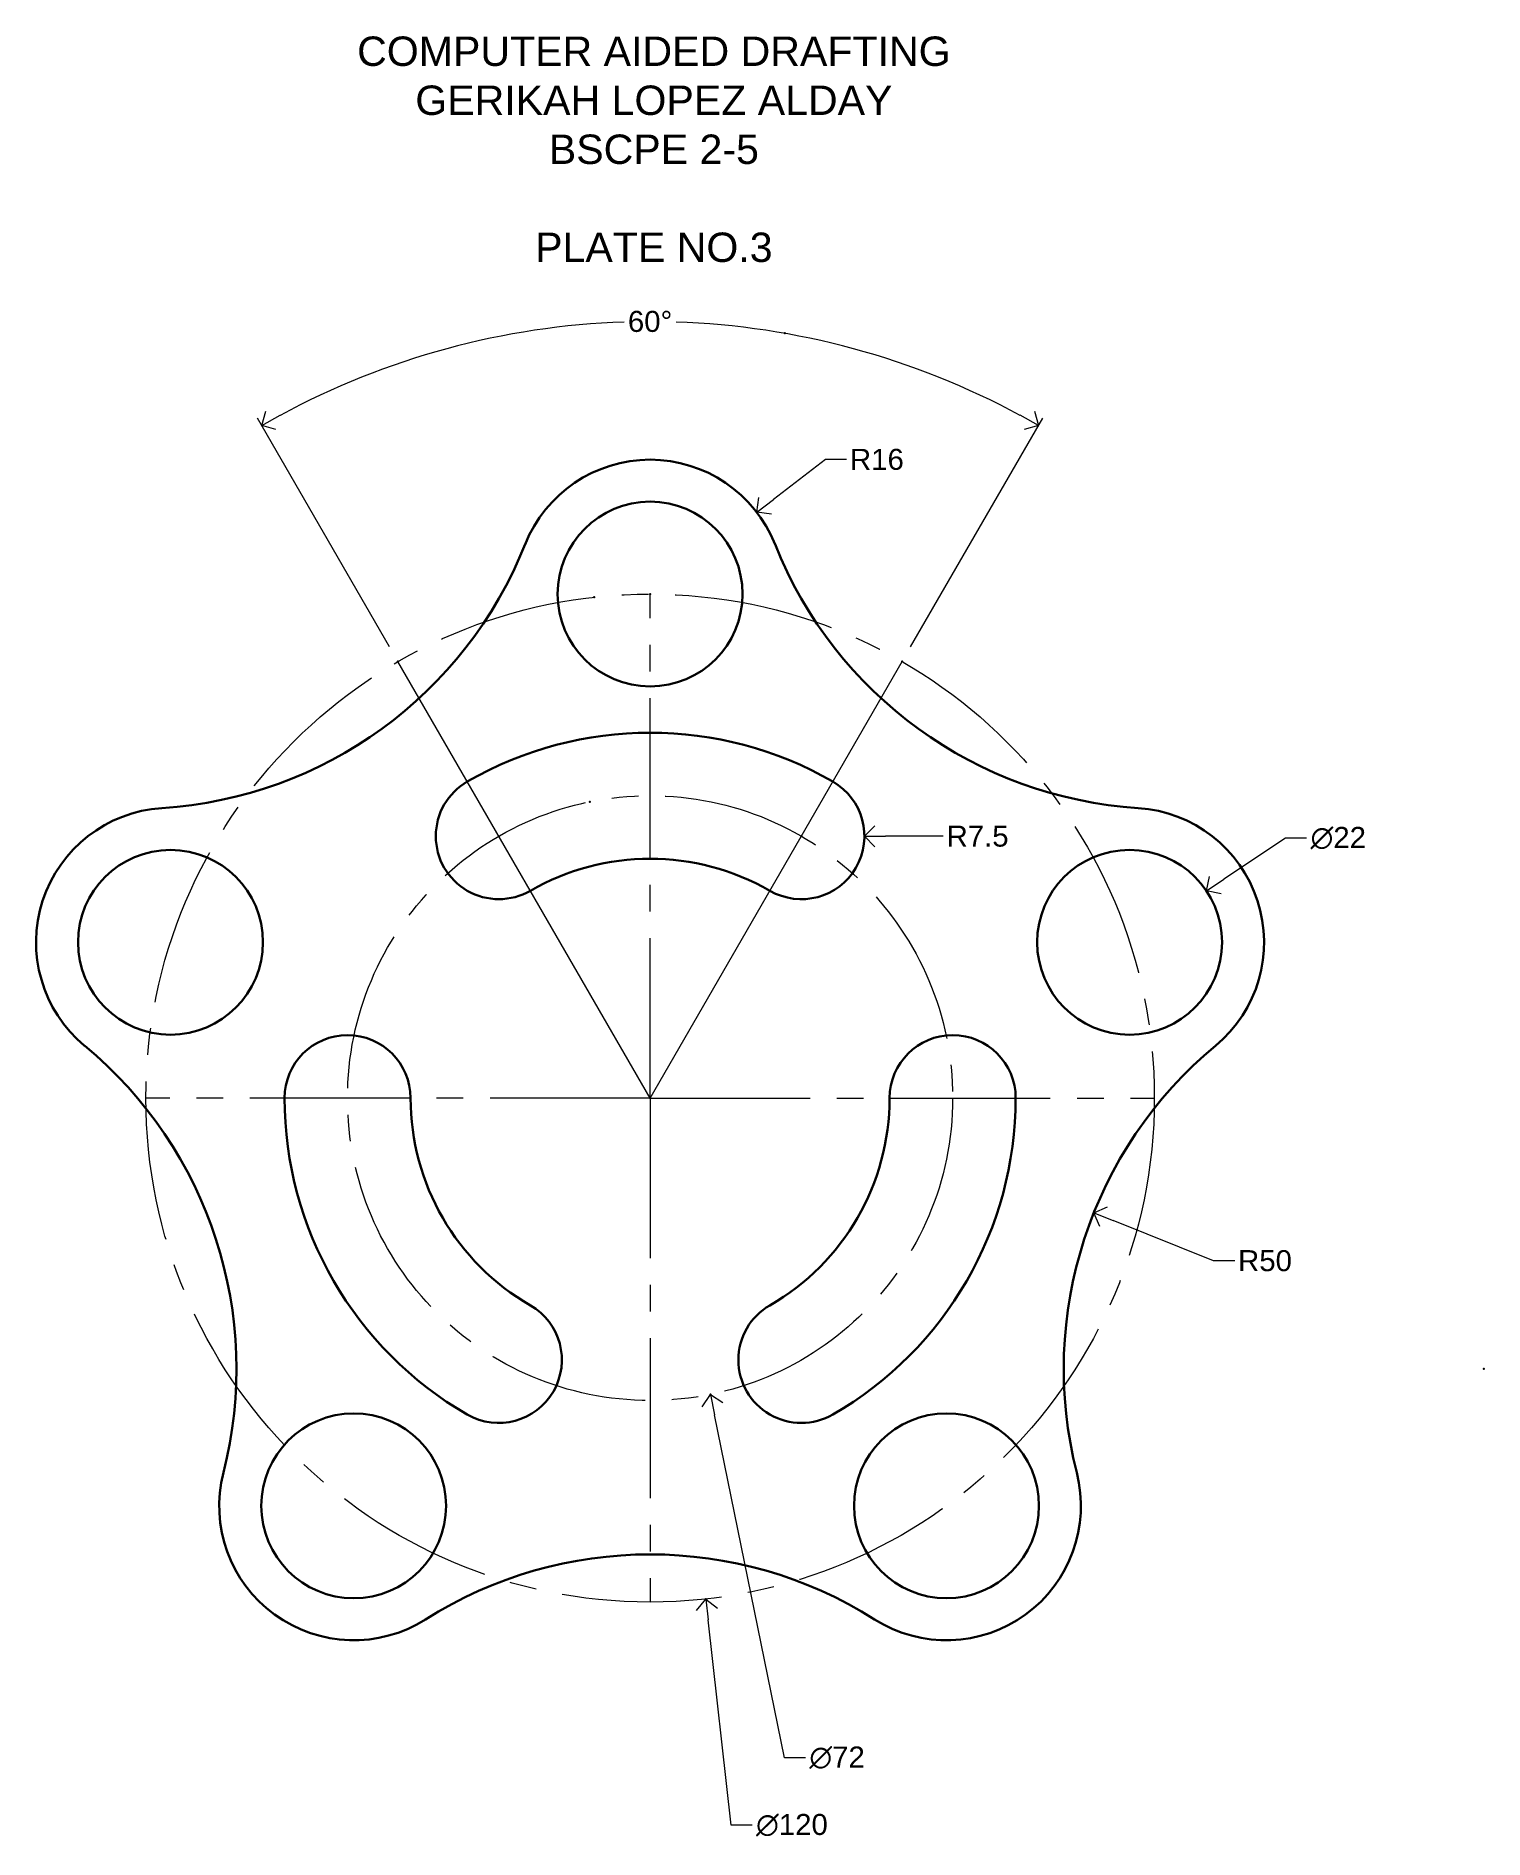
# Model space of a CAD drawing. Header units: millimetres. Extents: x 3617 to 3789, y 1766 to 1980.
import ezdxf

# ---------------------------------------------------------------- set-up
doc = ezdxf.new("R2010")
doc.units = ezdxf.units.MM
doc.linetypes.add('CENTER2', pattern=[28.575, 19.05, -3.175, 3.175, -3.175])
for name, color, linetype, lineweight in [('dimension', 80, 'Continuous', 13), ('guide lines', 160, 'CENTER2', 13), ('object line', 7, 'Continuous', 30)]:
    doc.layers.add(name, color=color, linetype=linetype, lineweight=lineweight)
doc.layers.add('title block', color=7, linetype='Continuous')
doc.styles.get("Standard").update_dxf_attribs({"font": 'arial.ttf'})
doc.dimstyles.new('cad', dxfattribs={"dimtxt": 2.5, "dimasz": 2.5, "dimexe": 1, "dimexo": 2, "dimtad": 0, "dimtih": 1, "dimtoh": 1, "dimdec": 1, "dimdsep": 46, "dimtxsty": 'Standard', "dimblk": 'OPEN90', "dimcen": 0, "dimadec": 0, "dimazin": 0, "dimtfac": 1, "dimtdec": 1, "dimtofl": 0, "dimtmove": 0, "dimatfit": 3, "dimldrblk": 'OPEN90', "dimfxl": 1, "dimlwd": 13, "dimlwe": 13, "dimarcsym": 0})

# ---------------------------------------------------------------- blocks, each defined once
blk = doc.blocks.new('_Open90')
at = {"color": 0, "linetype": 'ByBlock', "lineweight": -2}
for p, q in [((0, 0), (-1, 0)), ((-0.5, 0.5), (0, 0)), ((0, 0), (-0.5, -0.5))]:
    blk.add_line(p, q, dxfattribs=at)
blk = doc.blocks.new('*D5')
at = {"layer": 'dimension', "color": 0, "linetype": 'Continuous', "lineweight": 13, "transparency": 16777216}
for p, q in [((3658.67, 1907.41), (3642.95, 1934.63)), ((3720.67, 1907.41), (3736.39, 1934.63))]:
    blk.add_line(p, q, dxfattribs=at)
for start, end in [(91.912, 118.4503), (61.5497, 88.088)]:
    blk.add_arc((3689.67, 1853.71), 92.43, start, end, dxfattribs=at)
at = {"layer": 'title block', "color": 0, "transparency": 16777216}
for p in [(3705.72, 1944.75), (3659.67, 1905.68), (3719.67, 1905.68), (3689.67, 1853.71), (3689.67, 1853.71)]:
    blk.add_point(p, dxfattribs=at)
at = {"layer": 'dimension', "color": 0, "lineweight": 13, "transparency": 16777216, "xscale": 2.5, "yscale": 2.5, "zscale": 2.5}
for p, rotation in [((3643.45, 1933.77), 209.2251642053936), ((3735.89, 1933.77), 330.7748357946058)]:
    blk.add_blockref('_Open90', p, dxfattribs=dict(at, rotation=rotation))
at = {"layer": 'dimension', "color": 0, "transparency": 16777216, "insert": (3689.67, 1946.15), "char_height": 2.5, "attachment_point": 5}
blk.add_mtext('60°', dxfattribs=at)
blk = doc.blocks.new('*D13')
at = {"layer": 'dimension', "color": 0, "linetype": 'Continuous', "lineweight": 13, "transparency": 16777216}
for p, q in [((3710.54, 1929.73), (3704.35, 1924.97)), ((3713.04, 1929.73), (3710.54, 1929.73))]:
    blk.add_line(p, q, dxfattribs=at)
at = {"layer": 'title block', "color": 0, "transparency": 16777216}
for p in [(3702.36, 1923.45), (3689.67, 1913.71)]:
    blk.add_point(p, dxfattribs=at)
at = {"layer": 'dimension', "color": 0, "lineweight": 13, "transparency": 16777216, "xscale": 2.5, "yscale": 2.5, "zscale": 2.5, "rotation": 217.4899505536073}
blk.add_blockref('_Open90', (3702.36, 1923.45), dxfattribs=at)
at = {"layer": 'dimension', "color": 0, "transparency": 16777216, "insert": (3716.66, 1929.73), "char_height": 2.5, "attachment_point": 5}
blk.add_mtext('R16', dxfattribs=at)
blk = doc.blocks.new('*D15')
at = {"layer": 'dimension', "color": 0, "linetype": 'Continuous', "lineweight": 13, "transparency": 16777216}
for p, q in [((3756.73, 1834.34), (3744.79, 1839.12)), ((3759.23, 1834.34), (3756.73, 1834.34))]:
    blk.add_line(p, q, dxfattribs=at)
at = {"layer": 'title block', "color": 0, "transparency": 16777216}
for p in [(3742.47, 1840.05), (3788.89, 1821.48)]:
    blk.add_point(p, dxfattribs=at)
at = {"layer": 'dimension', "color": 0, "lineweight": 13, "transparency": 16777216, "xscale": 2.5, "yscale": 2.5, "zscale": 2.5, "rotation": 158.1981833316122}
blk.add_blockref('_Open90', (3742.47, 1840.05), dxfattribs=at)
at = {"layer": 'dimension', "color": 0, "transparency": 16777216, "insert": (3762.84, 1834.34), "char_height": 2.5, "attachment_point": 5}
blk.add_mtext('R50', dxfattribs=at)
blk = doc.blocks.new('*D17')
at = {"layer": 'dimension', "color": 0, "linetype": 'Continuous', "lineweight": 13, "transparency": 16777216}
blk.add_line((3724.53, 1884.88), (3717.67, 1884.88), dxfattribs=at)
at = {"layer": 'title block', "color": 0, "transparency": 16777216}
for p in [(3707.67, 1884.89), (3715.17, 1884.88)]:
    blk.add_point(p, dxfattribs=at)
at = {"layer": 'dimension', "color": 0, "lineweight": 13, "transparency": 16777216, "xscale": 2.5, "yscale": 2.5, "zscale": 2.5, "rotation": 179.9507442895996}
blk.add_blockref('_Open90', (3715.17, 1884.88), dxfattribs=at)
at = {"layer": 'dimension', "color": 0, "transparency": 16777216, "insert": (3728.64, 1884.88), "char_height": 2.5, "attachment_point": 5}
blk.add_mtext('R7.5', dxfattribs=at)
blk = doc.blocks.new('*D19')
at = {"layer": 'dimension', "color": 0, "linetype": 'Continuous', "lineweight": 13, "transparency": 16777216}
for p, q in [((3765.29, 1884.66), (3757.96, 1879.76)), ((3767.79, 1884.66), (3765.29, 1884.66))]:
    blk.add_line(p, q, dxfattribs=at)
at = {"layer": 'title block', "color": 0, "transparency": 16777216}
for p in [(3755.88, 1878.37), (3737.59, 1866.14)]:
    blk.add_point(p, dxfattribs=at)
at = {"layer": 'dimension', "color": 0, "lineweight": 13, "transparency": 16777216, "xscale": 2.5, "yscale": 2.5, "zscale": 2.5, "rotation": 213.7529616705249}
blk.add_blockref('_Open90', (3755.88, 1878.37), dxfattribs=at)
at = {"layer": 'dimension', "color": 0, "transparency": 16777216, "insert": (3771.56, 1884.66), "char_height": 2.5, "attachment_point": 5}
blk.add_mtext('∅22', dxfattribs=at)
blk = doc.blocks.new('*D20')
at = {"layer": 'dimension', "color": 0, "linetype": 'Continuous', "lineweight": 13, "transparency": 16777216}
for p, q in [((3705.66, 1775.19), (3697.35, 1815.99)), ((3708.16, 1775.19), (3705.66, 1775.19))]:
    blk.add_line(p, q, dxfattribs=at)
at = {"layer": 'title block', "color": 0, "transparency": 16777216}
for p in [(3682.49, 1888.99), (3696.85, 1818.44)]:
    blk.add_point(p, dxfattribs=at)
at = {"layer": 'dimension', "color": 0, "lineweight": 13, "transparency": 16777216, "xscale": 2.5, "yscale": 2.5, "zscale": 2.5, "rotation": 101.508508375648}
blk.add_blockref('_Open90', (3696.85, 1818.44), dxfattribs=at)
at = {"layer": 'dimension', "color": 0, "transparency": 16777216, "insert": (3711.92, 1775.19), "char_height": 2.5, "attachment_point": 5}
blk.add_mtext('∅72', dxfattribs=at)
blk = doc.blocks.new('*D21')
at = {"layer": 'dimension', "color": 0, "linetype": 'Continuous', "lineweight": 13, "transparency": 16777216}
for p, q in [((3699.31, 1767.16), (3696.58, 1791.6)), ((3701.81, 1767.16), (3699.31, 1767.16))]:
    blk.add_line(p, q, dxfattribs=at)
at = {"layer": 'title block', "color": 0, "transparency": 16777216}
for p in [(3683.03, 1913.35), (3696.31, 1794.08)]:
    blk.add_point(p, dxfattribs=at)
at = {"layer": 'dimension', "color": 0, "lineweight": 13, "transparency": 16777216, "xscale": 2.5, "yscale": 2.5, "zscale": 2.5, "rotation": 96.35311451201913}
blk.add_blockref('_Open90', (3696.31, 1794.08), dxfattribs=at)
at = {"layer": 'dimension', "color": 0, "transparency": 16777216, "insert": (3706.55, 1767.16), "char_height": 2.5, "attachment_point": 5}
blk.add_mtext('∅120', dxfattribs=at)

msp = doc.modelspace()

# ---------------------------------------------------------------- linework, layer by layer
at = {"layer": 'dimension'}
for q in [(3659.67, 1905.68), (3719.67, 1905.68)]:
    msp.add_line((3689.67, 1853.71), q, dxfattribs=at)
at = {"layer": 'guide lines'}
for q in [(3689.67, 1913.71), (3629.67, 1853.71), (3689.67, 1793.71), (3749.67, 1853.71)]:
    msp.add_line((3689.67, 1853.71), q, dxfattribs=at)
for radius in [60, 36]:
    msp.add_circle((3689.67, 1853.71), radius, dxfattribs=at)
at = {"layer": 'object line'}
for centre in [(3689.67, 1913.71), (3632.6, 1872.26), (3746.73, 1872.26), (3654.4, 1805.17), (3724.94, 1805.17)]:
    msp.add_circle(centre, 11, dxfattribs=at)
for centre, radius, start, end in [((3689.67, 1913.71), 16, 21.7001, 158.2999), ((3628.35, 1938.12), 50, 273.7001, 338.2999), ((3750.99, 1938.12), 50, 201.7001, 266.2999), ((3689.67, 1853.71), 43.5, 60, 120), ((3671.67, 1884.89), 7.5, 120, 300), ((3707.67, 1884.89), 7.5, 240, 60), ((3632.6, 1872.26), 16, 93.7001, 230.2999), ((3746.73, 1872.26), 16, 309.7001, 86.2999), ((3689.67, 1853.71), 28.5, 60, 120), ((3653.67, 1853.71), 7.5, 0, 180), ((3725.67, 1853.71), 7.5, 0, 180), ((3590.45, 1821.48), 50, 345.7001, 50.2999), ((3788.89, 1821.48), 50, 129.7001, 194.2999), ((3689.67, 1853.71), 43.5, 180, 240), ((3689.67, 1853.71), 28.5, 180, 240), ((3689.67, 1853.71), 28.5, 300, 0), ((3689.67, 1853.71), 43.5, 300, 0), ((3671.67, 1822.54), 7.5, 240, 60), ((3707.67, 1822.54), 7.5, 120, 300), ((3654.4, 1805.17), 16, 165.7001, 302.2999), ((3724.94, 1805.17), 16, 237.7001, 14.2999), ((3689.67, 1749.39), 50, 57.7001, 122.2999)]:
    msp.add_arc(centre, radius, start, end, dxfattribs=at)

# ---------------------------------------------------------------- texts
at = {"layer": 'title block', "insert": (3619.39, 1980.08), "char_height": 3.5, "attachment_point": 1}
msp.add_mtext_dynamic_manual_height_columns('\\pxqc;COMPUTER AIDED DRAFTING\\PGERIKAH LOPEZ ALDAY\\PBSCPE 2-5\\P\\PPLATE NO.3', width=141.4558, gutter_width=12.5, heights=[0], dxfattribs=at)

# ---------------------------------------------------------------- dimensions: what is measured, and where the dimension line sits
at = {"layer": 'dimension'}
dim = msp.add_angular_dim_2l(base=(3705.72, 1944.75), line1=((3689.67, 1853.71), (3659.67, 1905.68)), line2=((3689.67, 1853.71), (3719.67, 1905.68)), dimstyle='cad', dxfattribs=at)
dim.commit()
dim.dimension.update_dxf_attribs({"geometry": '*D5', "text_midpoint": (3689.67, 1946.15)})
for center, mpoint, picture, middle in [((3689.67, 1913.71), (3702.36, 1923.45), '*D13', (3716.66, 1929.73)), ((3707.67, 1884.89), (3715.17, 1884.88), '*D17', (3724.53, 1884.88)), ((3788.89, 1821.48), (3742.47, 1840.05), '*D15', (3762.84, 1834.34))]:
    dim = msp.add_radius_dim(center=center, mpoint=mpoint, dimstyle='cad', dxfattribs=at)
    dim.commit()
    dim.dimension.update_dxf_attribs({"geometry": picture, "text_midpoint": middle, "dimtype": 164})
for p1, p2, picture, middle in [((3683.03, 1913.35), (3696.31, 1794.08), '*D21', (3706.55, 1767.16)), ((3682.49, 1888.99), (3696.85, 1818.44), '*D20', (3711.92, 1775.19)), ((3737.59, 1866.14), (3755.88, 1878.37), '*D19', (3771.56, 1884.66))]:
    dim = msp.add_diameter_dim_2p(p1=p1, p2=p2, dimstyle='cad', dxfattribs=at)
    dim.commit()
    dim.dimension.update_dxf_attribs({"geometry": picture, "text_midpoint": middle, "dimtype": 163})

doc.saveas('drawing.dxf')
